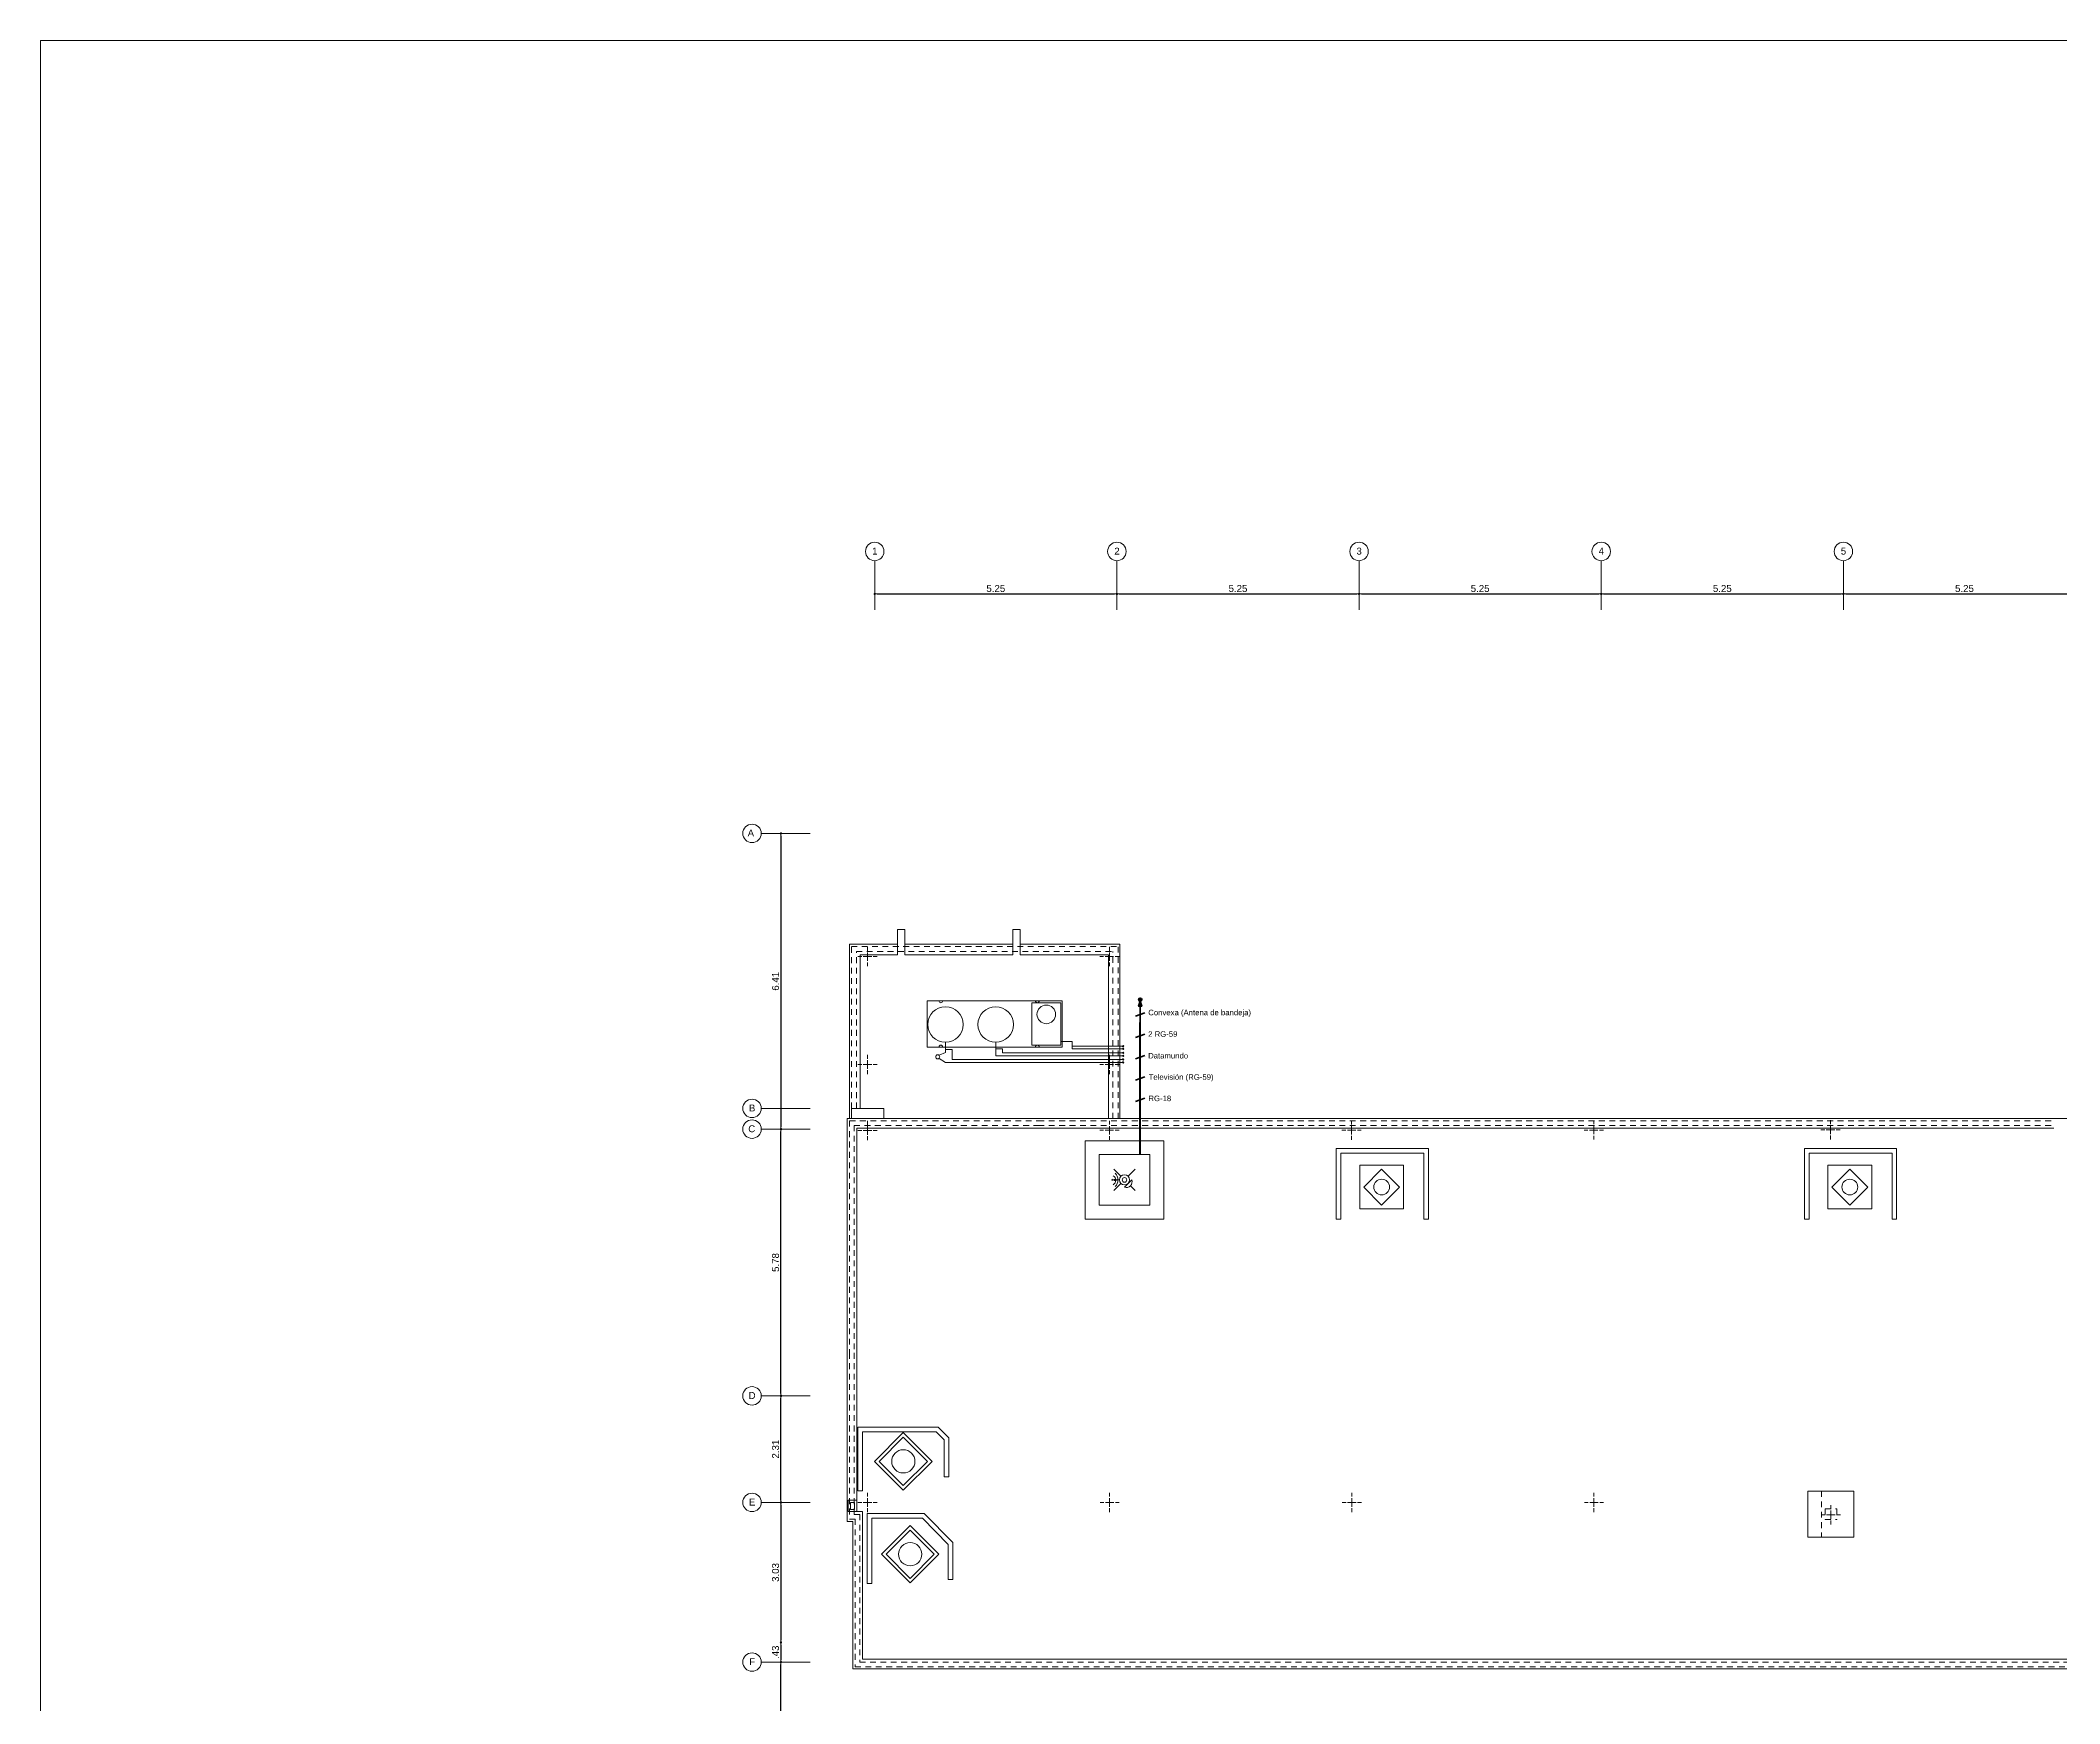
# Model space of a CAD drawing. Header units: millimetres. Extents: x 0 to 100, y 0 to 70.
# Drawn here: x 0 to 43.78, y 33.95 to 70 of the extents above; entities that cross this region are included whole.
import ezdxf
from ezdxf.enums import TextEntityAlignment as Align

# ---------------------------------------------------------------- set-up
doc = ezdxf.new("R2010")
doc.units = ezdxf.units.MM
doc.header["$LTSCALE"] = 0.5
for name, pattern in [('CENTER2', [1.125, 0.75, -0.125, 0.125, -0.125]), ('DASHED2', [0.375, 0.25, -0.125]), ('DOT', [0.25, 0, -0.25])]:
    doc.linetypes.add(name, pattern=pattern)
doc.layers.get('DEFPOINTS').update_dxf_attribs({"lineweight": 0})
for name, color, linetype, lineweight in [('00-DatATP', 74, 'Continuous', 35), ('00-Texto_Dat', 3, 'Continuous', 5), ('Conv', 251, 'Continuous', 0), ('Cubierta', 251, 'Continuous', 0), ('Ejes', 251, 'CENTER2', 0), ('Proyeccion', 251, 'DASHED2', 0)]:
    doc.layers.add(name, color=color, linetype=linetype, lineweight=lineweight)
doc.layers.add('Guias', color=251, linetype='DOT', lineweight=0, plot=False)
doc.styles.add('ROMANS', font='ARIAL.TTF')
doc.styles.get("Standard").update_dxf_attribs({"font": 'ARIAL.TTF'})
doc.dimstyles.new('NORMAL', dxfattribs={"dimtxt": 0.15, "dimasz": 0.05, "dimexe": 0.001, "dimexo": 0.0015, "dimgap": 0.04, "dimtad": 1, "dimzin": 4, "dimdsep": 46, "dimtxsty": 'Standard', "dimblk": 'DOT', "dimcen": 0, "dimse1": 1, "dimse2": 1, "dimclrd": 251, "dimclre": 21, "dimclrt": 251, "dimadec": 0, "dimazin": 0, "dimtfac": 1, "dimtmove": 2, "dimatfit": 3, "dimfxl": 0, "dimtolj": 1, "dimtzin": 0, "dimarcsym": 0})

# ---------------------------------------------------------------- blocks, each defined once
blk = doc.blocks.new('_DOT')
at = {"color": 0, "linetype": 'ByBlock'}
blk.add_line((-0.5, 0), (-1, 0), dxfattribs=at)
at = {"color": 0, "linetype": 'ByBlock', "const_width": 0.5}
blk.add_lwpolyline([(-0.25, 0, 1), (0.25, 0, 1)], format="xyb", close=True, dxfattribs=at)
blk = doc.blocks.new('*D13')
at = {"layer": 'Conv', "color": 251, "lineweight": -2}
blk.add_line((18.138, 58.003), (23.288, 58.003), dxfattribs=at)
at = {"layer": 'DEFPOINTS', "color": 0}
for p in [(23.338, 58.003), (18.088, 57.66), (23.338, 57.66)]:
    blk.add_point(p, dxfattribs=at)
at = {"layer": 'Conv', "color": 251, "lineweight": -2, "xscale": 0.05, "yscale": 0.05, "zscale": 0.05, "rotation": 180}
blk.add_blockref('_DOT', (18.088, 58.003), dxfattribs=at)
at = {"layer": 'Conv', "color": 251, "lineweight": -2, "xscale": 0.05, "yscale": 0.05, "zscale": 0.05}
blk.add_blockref('_DOT', (23.338, 58.003), dxfattribs=at)
at = {"layer": 'Conv', "color": 251, "insert": (20.713, 58.12), "char_height": 0.15, "attachment_point": 5}
blk.add_mtext('\\A1;5.25', dxfattribs=at)
blk = doc.blocks.new('*D14')
at = {"layer": 'Conv', "color": 251, "lineweight": -2}
blk.add_line((23.388, 58.003), (28.538, 58.003), dxfattribs=at)
at = {"layer": 'DEFPOINTS', "color": 0}
for p in [(28.588, 58.003), (23.338, 57.66), (28.588, 57.66)]:
    blk.add_point(p, dxfattribs=at)
at = {"layer": 'Conv', "color": 251, "lineweight": -2, "xscale": 0.05, "yscale": 0.05, "zscale": 0.05, "rotation": 180}
blk.add_blockref('_DOT', (23.338, 58.003), dxfattribs=at)
at = {"layer": 'Conv', "color": 251, "lineweight": -2, "xscale": 0.05, "yscale": 0.05, "zscale": 0.05}
blk.add_blockref('_DOT', (28.588, 58.003), dxfattribs=at)
at = {"layer": 'Conv', "color": 251, "insert": (25.963, 58.12), "char_height": 0.15, "attachment_point": 5}
blk.add_mtext('\\A1;5.25', dxfattribs=at)
blk = doc.blocks.new('*D15')
at = {"layer": 'Conv', "color": 251, "lineweight": -2}
blk.add_line((28.638, 58.003), (33.788, 58.003), dxfattribs=at)
at = {"layer": 'DEFPOINTS', "color": 0}
for p in [(33.838, 58.003), (28.588, 57.66), (33.838, 57.66)]:
    blk.add_point(p, dxfattribs=at)
at = {"layer": 'Conv', "color": 251, "lineweight": -2, "xscale": 0.05, "yscale": 0.05, "zscale": 0.05, "rotation": 180}
blk.add_blockref('_DOT', (28.588, 58.003), dxfattribs=at)
at = {"layer": 'Conv', "color": 251, "lineweight": -2, "xscale": 0.05, "yscale": 0.05, "zscale": 0.05}
blk.add_blockref('_DOT', (33.838, 58.003), dxfattribs=at)
at = {"layer": 'Conv', "color": 251, "insert": (31.213, 58.12), "char_height": 0.15, "attachment_point": 5}
blk.add_mtext('\\A1;5.25', dxfattribs=at)
blk = doc.blocks.new('*D16')
at = {"layer": 'Conv', "color": 251, "lineweight": -2}
blk.add_line((33.888, 58.003), (39.038, 58.003), dxfattribs=at)
at = {"layer": 'DEFPOINTS', "color": 0}
for p in [(39.088, 58.003), (33.838, 57.66), (39.088, 57.66)]:
    blk.add_point(p, dxfattribs=at)
at = {"layer": 'Conv', "color": 251, "lineweight": -2, "xscale": 0.05, "yscale": 0.05, "zscale": 0.05, "rotation": 180}
blk.add_blockref('_DOT', (33.838, 58.003), dxfattribs=at)
at = {"layer": 'Conv', "color": 251, "lineweight": -2, "xscale": 0.05, "yscale": 0.05, "zscale": 0.05}
blk.add_blockref('_DOT', (39.088, 58.003), dxfattribs=at)
at = {"layer": 'Conv', "color": 251, "insert": (36.463, 58.12), "char_height": 0.15, "attachment_point": 5}
blk.add_mtext('\\A1;5.25', dxfattribs=at)
blk = doc.blocks.new('*D17')
at = {"layer": 'Conv', "color": 251, "lineweight": -2}
blk.add_line((39.138, 58.003), (44.288, 58.003), dxfattribs=at)
at = {"layer": 'DEFPOINTS', "color": 0}
for p in [(44.338, 58.003), (39.088, 57.66), (44.338, 57.66)]:
    blk.add_point(p, dxfattribs=at)
at = {"layer": 'Conv', "color": 251, "lineweight": -2, "xscale": 0.05, "yscale": 0.05, "zscale": 0.05, "rotation": 180}
blk.add_blockref('_DOT', (39.088, 58.003), dxfattribs=at)
at = {"layer": 'Conv', "color": 251, "lineweight": -2, "xscale": 0.05, "yscale": 0.05, "zscale": 0.05}
blk.add_blockref('_DOT', (44.338, 58.003), dxfattribs=at)
at = {"layer": 'Conv', "color": 251, "insert": (41.713, 58.12), "char_height": 0.15, "attachment_point": 5}
blk.add_mtext('\\A1;5.25', dxfattribs=at)
blk = doc.blocks.new('eje')
at = {"layer": 'Ejes'}
for p, q in [((-0.092, 0), (0.092, 0)), ((0, 0.125), (0, 0.208)), ((0, 0.092), (0, -0.092)), ((-0.125, 0), (-0.208, 0)), ((0, -0.125), (0, -0.208)), ((0.125, 0), (0.208, 0))]:
    blk.add_line(p, q, dxfattribs=at)
blk = doc.blocks.new('*D38')
at = {"layer": 'Conv', "color": 251, "lineweight": -2}
blk.add_line((16.055, 28.668), (16.055, 34.803), dxfattribs=at)
at = {"layer": 'DEFPOINTS', "color": 0}
for p in [(16.055, 34.853), (16.691, 34.853), (16.691, 28.618)]:
    blk.add_point(p, dxfattribs=at)
at = {"layer": 'Conv', "color": 251, "lineweight": -2, "xscale": 0.05, "yscale": 0.05, "zscale": 0.05}
for p, rotation in [((16.055, 34.853), 90), ((16.055, 28.618), 270)]:
    blk.add_blockref('_DOT', p, dxfattribs=dict(at, rotation=rotation))
at = {"layer": 'Conv', "color": 251, "insert": (15.938, 31.735), "char_height": 0.15, "attachment_point": 5, "rotation": 90}
blk.add_mtext('\\A1;6.24', dxfattribs=at)
blk = doc.blocks.new('*D39')
at = {"layer": 'Conv', "color": 251, "lineweight": -2}
blk.add_line((16.055, 38.363), (16.055, 40.573), dxfattribs=at)
at = {"layer": 'DEFPOINTS', "color": 0}
for p in [(16.055, 40.623), (16.691, 40.623), (16.691, 38.313)]:
    blk.add_point(p, dxfattribs=at)
at = {"layer": 'Conv', "color": 251, "lineweight": -2, "xscale": 0.05, "yscale": 0.05, "zscale": 0.05}
for p, rotation in [((16.055, 40.623), 90), ((16.055, 38.313), 270)]:
    blk.add_blockref('_DOT', p, dxfattribs=dict(at, rotation=rotation))
at = {"layer": 'Conv', "color": 251, "insert": (15.938, 39.468), "char_height": 0.15, "attachment_point": 5, "rotation": 90}
blk.add_mtext('\\A1;2.31', dxfattribs=at)
blk = doc.blocks.new('*D40')
at = {"layer": 'Conv', "color": 251, "lineweight": -2}
blk.add_line((16.055, 52.763), (16.055, 46.453), dxfattribs=at)
at = {"layer": 'DEFPOINTS', "color": 0}
for p in [(16.586, 52.813), (16.055, 46.403), (16.691, 46.403)]:
    blk.add_point(p, dxfattribs=at)
at = {"layer": 'Conv', "color": 251, "lineweight": -2, "xscale": 0.05, "yscale": 0.05, "zscale": 0.05}
for p, rotation in [((16.055, 52.813), 90), ((16.055, 46.403), 270)]:
    blk.add_blockref('_DOT', p, dxfattribs=dict(at, rotation=rotation))
at = {"layer": 'Conv', "color": 251, "insert": (15.938, 49.608), "char_height": 0.15, "attachment_point": 5, "rotation": 90}
blk.add_mtext('\\A1;6.41', dxfattribs=at)
blk = doc.blocks.new('*D41')
at = {"layer": 'Conv', "color": 251, "lineweight": -2}
blk.add_line((16.055, 40.673), (16.055, 46.353), dxfattribs=at)
at = {"layer": 'DEFPOINTS', "color": 0}
for p in [(16.055, 46.403), (16.586, 46.403), (16.691, 40.623)]:
    blk.add_point(p, dxfattribs=at)
at = {"layer": 'Conv', "color": 251, "lineweight": -2, "xscale": 0.05, "yscale": 0.05, "zscale": 0.05}
for p, rotation in [((16.055, 46.403), 90), ((16.055, 40.623), 270)]:
    blk.add_blockref('_DOT', p, dxfattribs=dict(at, rotation=rotation))
at = {"layer": 'Conv', "color": 251, "insert": (15.938, 43.513), "char_height": 0.15, "attachment_point": 5, "rotation": 90}
blk.add_mtext('\\A1;5.78', dxfattribs=at)
blk = doc.blocks.new('*D42')
at = {"layer": 'Conv', "color": 251, "lineweight": -2}
blk.add_line((16.055, 38.263), (16.055, 35.328), dxfattribs=at)
at = {"layer": 'DEFPOINTS', "color": 0}
for p in [(16.055, 38.313), (16.055, 35.278), (16.055, 35.278)]:
    blk.add_point(p, dxfattribs=at)
at = {"layer": 'Conv', "color": 251, "lineweight": -2, "xscale": 0.05, "yscale": 0.05, "zscale": 0.05}
for p, rotation in [((16.055, 38.313), 90), ((16.055, 35.278), 270)]:
    blk.add_blockref('_DOT', p, dxfattribs=dict(at, rotation=rotation))
at = {"layer": 'Conv', "color": 251, "insert": (15.938, 36.795), "char_height": 0.15, "attachment_point": 5, "rotation": 90}
blk.add_mtext('\\A1;3.03', dxfattribs=at)
blk = doc.blocks.new('*D43')
at = {"layer": 'Conv', "color": 251, "lineweight": -2}
blk.add_line((16.055, 35.228), (16.055, 34.903), dxfattribs=at)
at = {"layer": 'DEFPOINTS', "color": 0}
for p in [(16.055, 35.278), (16.055, 34.853), (16.055, 34.853)]:
    blk.add_point(p, dxfattribs=at)
at = {"layer": 'Conv', "color": 251, "lineweight": -2, "xscale": 0.05, "yscale": 0.05, "zscale": 0.05}
for p, rotation in [((16.055, 35.278), 90), ((16.055, 34.853), 270)]:
    blk.add_blockref('_DOT', p, dxfattribs=dict(at, rotation=rotation))
at = {"layer": 'Conv', "color": 251, "insert": (15.938, 35.065), "char_height": 0.15, "attachment_point": 5, "rotation": 90}
blk.add_mtext('\\A1;.43', dxfattribs=at)
blk = doc.blocks.new('FaceNor1_Datos')
at = {"layer": '00-DatATP'}
blk.add_lwpolyline([(-0.1, -0.037), (0.1, 0.037)], dxfattribs=at)
blk = doc.blocks.new('Tubo_Baja4')
at = {"layer": '00-DatATP'}
h = blk.add_hatch(color=256, dxfattribs=at)
h.paths.add_polyline_path([(0.356, 0.034), (0.356, -0.034), (0.465, 0)])
h.paths.add_polyline_path([(0.465, 0, 1), (0.534, 0, 1)])
blk.add_line((0.356, 0), (0, 0), dxfattribs=at)
blk.add_lwpolyline([(0.465, 0), (0.356, 0.034), (0.356, -0.034)], close=True, dxfattribs=at)
blk.add_circle((0.499, 0), 0.0344, dxfattribs=at)

msp = doc.modelspace()

# ---------------------------------------------------------------- linework, layer by layer
at = {"layer": '00-DatATP', "color": 52, "lineweight": 50}
msp.add_lwpolyline([(23.844, 45.853), (23.844, 48.712)], dxfattribs=at)
at = {"layer": 'Conv'}
for p, q in [((18.088, 57.66), (18.088, 58.723)), ((23.338, 57.66), (23.338, 58.723)), ((28.588, 57.66), (28.588, 58.723)), ((33.838, 57.66), (33.838, 58.723)), ((39.088, 57.66), (39.088, 58.723)), ((16.691, 52.813), (15.628, 52.813)), ((16.691, 46.853), (15.628, 46.853)), ((16.691, 46.403), (15.628, 46.403)), ((16.691, 40.623), (15.628, 40.623)), ((16.691, 38.313), (15.628, 38.313)), ((16.691, 34.853), (15.628, 34.853))]:
    msp.add_line(p, q, dxfattribs=at)
for centre in [(18.088, 58.923), (23.338, 58.923), (28.588, 58.923), (33.838, 58.923), (39.088, 58.923), (15.428, 52.813), (15.428, 46.853), (15.428, 46.403), (15.428, 40.623), (15.428, 38.313), (15.428, 34.853)]:
    msp.add_circle(centre, 0.2, dxfattribs=at)
at = {"layer": 'Cubierta', "lineweight": 0}
for p, q in [((17.543, 46.633), (17.543, 50.413)), ((17.543, 50.413), (18.583, 50.413)), ((18.583, 50.183), (18.583, 50.733)), ((18.583, 50.733), (18.743, 50.733)), ((18.743, 50.183), (18.743, 50.733)), ((18.743, 50.413), (21.083, 50.413)), ((21.083, 50.183), (21.083, 50.733)), ((21.083, 50.733), (21.243, 50.733)), ((21.243, 50.183), (21.243, 50.733)), ((21.243, 50.413), (23.403, 50.413)), ((23.403, 46.633), (23.403, 50.413)), ((17.773, 50.183), (18.583, 50.183)), ((17.773, 46.853), (17.773, 50.183)), ((18.743, 50.183), (21.083, 50.183)), ((21.243, 50.183), (23.153, 50.183)), ((23.153, 46.633), (23.153, 50.183)), ((21.493, 48.223), (21.493, 49.143)), ((21.493, 49.143), (22.123, 49.143)), ((22.123, 48.223), (22.123, 49.143)), ((19.621, 48.285), (19.621, 48.068)), ((20.711, 48.285), (20.711, 47.992)), ((21.493, 48.223), (22.123, 48.223)), ((22.123, 48.3), (22.367, 48.3)), ((22.367, 48.3), (22.367, 48.144)), ((22.367, 48.2), (23.456, 48.2)), ((19.621, 47.851), (19.482, 47.936)), ((19.621, 48.068), (19.483, 48.005)), ((19.621, 48.133), (19.765, 48.133)), ((19.621, 47.851), (23.456, 47.851)), ((19.765, 48.133), (19.765, 47.916)), ((19.765, 47.916), (23.456, 47.916)), ((20.711, 48.144), (20.855, 48.144)), ((20.711, 47.992), (23.456, 47.992)), ((20.855, 48.144), (20.855, 48.057)), ((20.855, 48.057), (23.456, 48.057)), ((22.367, 48.144), (23.456, 48.144)), ((17.583, 46.853), (18.283, 46.853)), ((17.583, 46.853), (17.583, 46.633)), ((18.283, 46.853), (18.283, 46.633)), ((17.493, 46.633), (19.283, 46.633)), ((17.493, 46.633), (17.493, 41.553)), ((17.543, 46.633), (19.283, 46.633)), ((17.703, 46.423), (19.789, 46.424)), ((17.703, 46.423), (17.703, 41.553)), ((19.283, 46.633), (21.639, 46.633)), ((19.787, 46.633), (21.639, 46.633)), ((19.789, 46.424), (21.639, 46.423)), ((21.639, 46.633), (59.913, 46.633)), ((21.639, 46.423), (43.649, 46.423)), ((21.827, 46.633), (23.403, 46.633)), ((22.653, 44.453), (22.653, 46.153)), ((22.653, 46.153), (24.353, 46.153)), ((24.353, 46.153), (24.353, 44.453)), ((30.093, 45.983), (28.093, 45.983)), ((28.093, 45.983), (28.093, 44.453)), ((30.093, 45.983), (30.093, 44.453)), ((40.243, 45.983), (38.243, 45.983)), ((38.243, 45.983), (38.243, 44.453)), ((40.243, 45.983), (40.243, 44.453)), ((22.953, 45.853), (24.053, 45.853)), ((22.953, 44.753), (22.953, 45.853)), ((23.425, 45.381), (23.269, 45.536)), ((23.58, 45.381), (23.736, 45.536)), ((24.053, 45.853), (24.053, 44.753)), ((28.193, 45.883), (28.193, 44.453)), ((29.993, 45.883), (28.193, 45.883)), ((29.553, 45.623), (28.603, 45.623)), ((28.603, 45.623), (28.603, 44.673)), ((28.689, 45.148), (29.078, 45.537)), ((29.078, 45.537), (29.467, 45.148)), ((29.553, 45.623), (29.553, 44.673)), ((29.993, 45.883), (29.993, 44.453)), ((38.343, 45.883), (38.343, 44.453)), ((40.143, 45.883), (38.343, 45.883)), ((39.703, 45.623), (38.753, 45.623)), ((38.753, 45.623), (38.753, 44.673)), ((38.839, 45.148), (39.228, 45.537)), ((39.228, 45.537), (39.617, 45.148)), ((39.703, 45.623), (39.703, 44.673)), ((40.143, 45.883), (40.143, 44.453)), ((23.226, 45.303), (23.243, 45.319)), ((23.324, 45.303), (23.226, 45.303)), ((23.226, 45.303), (23.243, 45.287)), ((23.425, 45.225), (23.269, 45.07)), ((23.308, 45.303), (23.393, 45.303)), ((23.338, 45.303), (23.393, 45.303)), ((23.5, 45.145), (23.661, 45.306)), ((23.631, 45.175), (23.736, 45.07)), ((29.078, 44.759), (28.689, 45.148)), ((29.467, 45.148), (29.078, 44.759)), ((39.228, 44.759), (38.839, 45.148)), ((39.617, 45.148), (39.228, 44.759)), ((24.053, 44.753), (22.953, 44.753)), ((29.553, 44.673), (28.603, 44.673)), ((39.703, 44.673), (38.753, 44.673)), ((24.353, 44.453), (22.653, 44.453)), ((28.093, 44.453), (28.193, 44.453)), ((30.093, 44.453), (29.993, 44.453)), ((38.243, 44.453), (38.343, 44.453)), ((40.243, 44.453), (40.143, 44.453)), ((17.493, 41.553), (17.493, 37.903)), ((17.703, 41.553), (17.703, 38.113)), ((17.723, 38.563), (17.723, 39.943)), ((17.723, 39.943), (19.463, 39.943)), ((17.823, 38.563), (17.823, 39.843)), ((17.823, 39.843), (19.421, 39.843)), ((19.421, 39.843), (19.593, 39.67)), ((19.463, 39.943), (19.693, 39.711)), ((18.085, 39.203), (18.708, 39.825)), ((18.184, 39.203), (18.708, 39.726)), ((18.708, 39.825), (19.33, 39.203)), ((18.708, 39.726), (19.231, 39.203)), ((19.593, 38.871), (19.593, 39.67)), ((19.693, 38.871), (19.693, 39.711)), ((18.708, 38.581), (18.085, 39.203)), ((18.708, 38.68), (18.184, 39.203)), ((19.33, 39.203), (18.708, 38.581)), ((19.231, 39.203), (18.708, 38.68)), ((17.723, 38.563), (17.823, 38.563)), ((19.593, 38.871), (19.693, 38.871)), ((38.318, 38.558), (39.318, 38.558)), ((38.318, 37.558), (38.318, 38.558)), ((39.318, 38.558), (39.318, 37.558)), ((17.513, 38.113), (17.513, 38.363)), ((17.513, 38.363), (17.703, 38.363)), ((17.703, 38.113), (17.513, 38.113)), ((17.563, 38.313), (17.653, 38.313)), ((17.563, 38.163), (17.563, 38.313)), ((17.653, 38.163), (17.563, 38.163)), ((17.653, 38.313), (17.653, 38.163)), ((17.703, 38.363), (17.703, 38.113)), ((17.703, 38.113), (17.823, 38.113)), ((17.823, 38.113), (17.823, 34.913)), ((17.493, 37.903), (17.613, 37.903)), ((17.613, 37.903), (17.613, 34.703)), ((17.923, 36.553), (17.923, 38.073)), ((17.923, 38.073), (19.163, 38.073)), ((18.023, 36.553), (18.023, 37.973)), ((18.023, 37.973), (19.121, 37.973)), ((18.235, 37.19), (18.857, 37.812)), ((18.334, 37.19), (18.857, 37.713)), ((18.857, 37.812), (19.479, 37.19)), ((18.857, 37.713), (19.38, 37.19)), ((19.121, 37.973), (19.678, 37.403)), ((19.163, 38.073), (19.778, 37.443)), ((19.678, 37.403), (19.678, 36.643)), ((19.778, 37.443), (19.778, 36.643)), ((39.318, 37.558), (38.318, 37.558)), ((18.857, 36.568), (18.235, 37.19)), ((18.857, 36.667), (18.334, 37.19)), ((19.479, 37.19), (18.857, 36.568)), ((19.38, 37.19), (18.857, 36.667)), ((17.923, 36.553), (18.023, 36.553)), ((19.778, 36.643), (19.678, 36.643)), ((17.613, 34.703), (59.913, 34.703)), ((17.823, 34.913), (60.123, 34.913))]:
    msp.add_line(p, q, dxfattribs=at)
msp.add_lwpolyline([(19.223, 49.183), (19.223, 48.183), (22.153, 48.183), (22.153, 49.183)], close=True, dxfattribs=at)
for centre, radius in [((19.621, 48.67), 0.385), ((20.711, 48.67), 0.385), ((21.808, 48.891), 0.202), ((23.471, 48.2), 0.0146), ((23.471, 48.144), 0.0146), ((19.454, 47.971), 0.0448), ((23.471, 48.057), 0.0146), ((23.471, 47.992), 0.0146), ((23.471, 47.916), 0.0146), ((23.471, 47.851), 0.0146), ((23.331, 45.303), 0.0067), ((23.503, 45.303), 0.11), ((23.503, 45.303), 0.05), ((29.078, 45.148), 0.171), ((39.228, 45.148), 0.171), ((18.708, 39.203), 0.252), ((18.857, 37.19), 0.252)]:
    msp.add_circle(centre, radius, dxfattribs=at)
for centre, radius, start, end in [((19.523, 49.183), 0.0402, 180, 360), ((21.613, 49.183), 0.0402, 180, 360), ((19.523, 48.183), 0.0402, 360, 180), ((21.613, 48.183), 0.0402, 360, 180), ((23.198, 45.296), 0.116, 301.6086, 58.3914), ((23.292, 45.303), 0.016, 90, 0), ((23.159, 45.303), 0.202, 314.5157, 45.5985), ((23.542, 45.264), 0.126, 250.9933, 19.3452)]:
    msp.add_arc(centre, radius, start, end, dxfattribs=at)
at = {"layer": 'Guias', "color": 7, "linetype": 'Continuous', "ltscale": 2}
msp.add_lwpolyline([(0, 0), (0, 70), (100, 70), (100, 0), (0, 0)], close=True, dxfattribs=at)
at = {"layer": 'Proyeccion', "lineweight": 0}
for p, q in [((17.583, 46.853), (17.583, 50.363)), ((17.583, 50.363), (23.363, 50.363)), ((23.363, 46.633), (23.363, 50.363)), ((17.693, 50.253), (23.253, 50.253)), ((17.693, 46.853), (17.693, 50.253)), ((23.253, 46.633), (23.253, 50.253)), ((17.543, 46.583), (17.543, 41.553)), ((17.543, 46.583), (19.788, 46.583)), ((17.643, 46.483), (17.643, 41.553)), ((17.643, 46.483), (19.283, 46.483)), ((19.283, 46.483), (21.639, 46.483)), ((19.788, 46.583), (21.639, 46.583)), ((21.639, 46.583), (43.649, 46.583)), ((21.639, 46.483), (43.649, 46.483)), ((17.543, 41.553), (17.543, 37.953)), ((17.643, 41.553), (17.643, 38.053)), ((38.613, 38.558), (38.613, 37.558)), ((38.693, 38.173), (38.693, 37.943)), ((38.693, 38.173), (38.943, 38.173)), ((38.943, 38.173), (38.943, 37.943)), ((17.543, 37.953), (17.663, 37.953)), ((17.643, 38.053), (17.763, 38.053)), ((17.663, 37.953), (17.663, 34.753)), ((17.763, 38.053), (17.763, 34.853)), ((38.693, 37.943), (38.943, 37.943)), ((17.663, 34.753), (59.963, 34.753)), ((17.763, 34.853), (60.063, 34.853))]:
    msp.add_line(p, q, dxfattribs=at)

# ---------------------------------------------------------------- block references
for p in [(17.931, 50.143), (23.176, 50.143), (17.931, 47.805), (23.176, 47.805), (17.931, 46.375), (23.176, 46.378), (28.426, 46.381), (33.676, 46.384), (38.81, 46.387), (17.931, 38.313), (23.181, 38.313), (28.431, 38.313), (33.681, 38.313), (38.815, 38.045)]:
    msp.add_blockref('eje', p)
at = {"layer": '00-DatATP', "rotation": 90}
msp.add_blockref('Tubo_Baja4', (23.844, 48.712), dxfattribs=at)
at = {"layer": '00-DatATP'}
for p in [(23.844, 48.89), (23.844, 48.428), (23.844, 47.965), (23.844, 47.503), (23.844, 47.04)]:
    msp.add_blockref('FaceNor1_Datos', p, dxfattribs=at)

# ---------------------------------------------------------------- texts
at = {"layer": '00-Texto_Dat', "char_height": 0.12, "attachment_point": 1}
for s, insert, width in [('Convexa (Antena de bandeja)', (24.019, 48.991), 2.4664), ('2 RG-59', (24.017, 48.525), 1.5956), ('Datamundo', (24.016, 48.055), 1.5956), ('Televisión (RG-59)', (24.027, 47.593), 1.5956), ('RG-18', (24.022, 47.13), 1.5956)]:
    msp.add_mtext(s, dxfattribs=dict(at, insert=insert, width=width))
at = {"layer": 'Conv', "style": 'ROMANS'}
for s, p in [('1', (18.09, 58.856)), ('2', (23.34, 58.856)), ('3', (28.59, 58.856)), ('4', (33.84, 58.856)), ('5', (39.09, 58.856)), ('A', (15.403, 52.746)), ('B', (15.43, 46.786)), ('C', (15.422, 46.336)), ('D', (15.43, 40.556)), ('E', (15.431, 38.246)), ('F', (15.43, 34.786))]:
    msp.add_text(s, height=0.15, dxfattribs=at).set_placement(p, align=Align.CENTER)

# ---------------------------------------------------------------- dimensions: what is measured, and where the dimension line sits
at = {"layer": 'Conv'}
for base, p1, p2, picture, middle in [((23.338, 58.003), (18.088, 57.66), (23.338, 57.66), '*D13', (20.713, 58.12)), ((28.588, 58.003), (23.338, 57.66), (28.588, 57.66), '*D14', (25.963, 58.12)), ((33.838, 58.003), (28.588, 57.66), (33.838, 57.66), '*D15', (31.213, 58.12)), ((39.088, 58.003), (33.838, 57.66), (39.088, 57.66), '*D16', (36.463, 58.12)), ((44.338, 58.003), (39.088, 57.66), (44.338, 57.66), '*D17', (41.713, 58.12))]:
    dim = msp.add_linear_dim(base=base, p1=p1, p2=p2, dimstyle='NORMAL', dxfattribs=at)
    dim.commit()
    dim.dimension.update_dxf_attribs({"geometry": picture, "text_midpoint": middle})
for base, p1, p2, angle, picture, middle in [((16.055, 46.403), (16.586, 52.813), (16.691, 46.403), 90, '*D40', (15.938, 49.608)), ((16.055, 46.403), (16.691, 40.623), (16.586, 46.403), 90, '*D41', (15.938, 43.513)), ((16.055, 40.623), (16.691, 38.313), (16.691, 40.623), 270, '*D39', (15.938, 39.468)), ((16.055117128, 35.27788262), (16.055117128, 38.31288262), (16.055117128, 35.27788262), 90, '*D42', (15.93848002, 36.79538262)), ((16.055117128, 34.85288262), (16.055117128, 35.27788262), (16.055021852, 34.85288262), 90, '*D43', (15.93848002, 35.06538262)), ((16.055021852, 34.85288262), (16.691099598, 28.61788262), (16.691099598, 34.85288262), 270, '*D38', (15.938435904, 31.73538262))]:
    dim = msp.add_linear_dim(base=base, p1=p1, p2=p2, angle=angle, dimstyle='NORMAL', dxfattribs=at)
    dim.commit()
    dim.dimension.update_dxf_attribs({"geometry": picture, "text_midpoint": middle})

doc.saveas('drawing.dxf')
